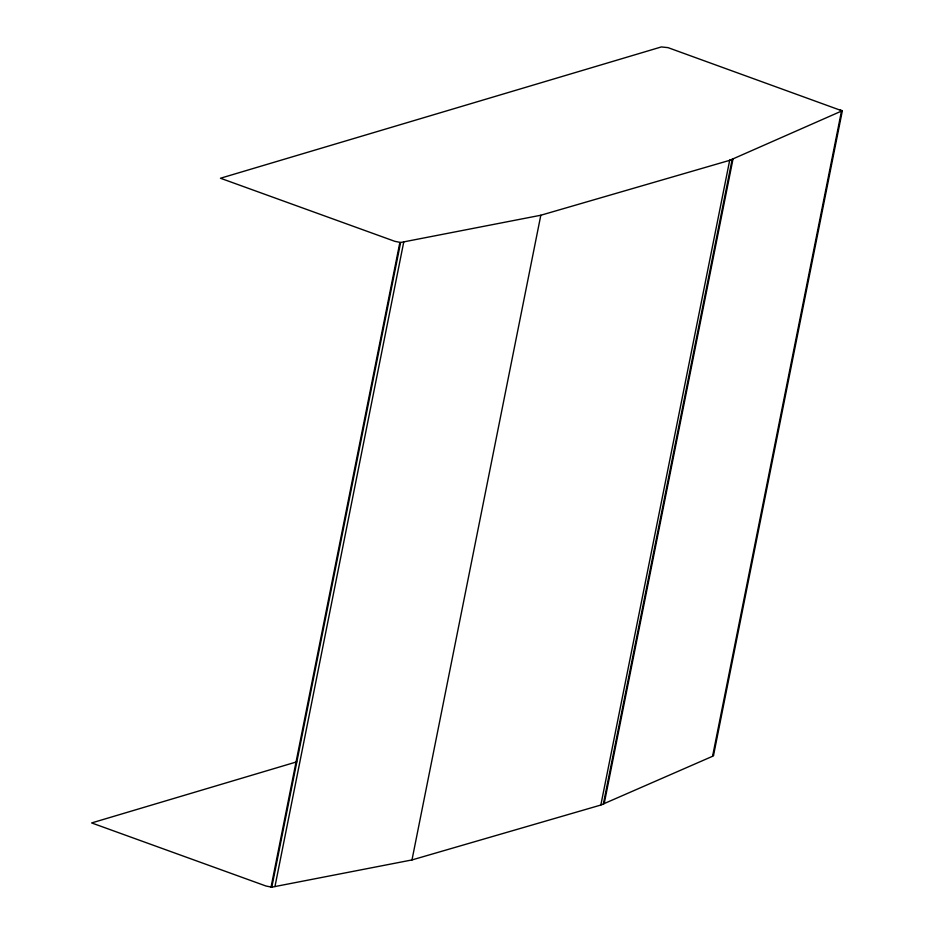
<?xml version="1.0" encoding="UTF-8"?>
<svg xmlns="http://www.w3.org/2000/svg" width="934" height="934" viewBox="0 0 934 934"><rect width="100%" height="100%" fill="white"/><g stroke="black" fill="none" stroke-linecap="round" stroke-linejoin="round"><path stroke-width="1.4" d="M271.023 887.242L399.845 242.548M296.743 761.852L91.649 822.936L265.992 886.016L271.794 887.183L400.616 242.49L540.821 215.24L729.664 160.344L842.351 110.714L840.226 110.072M271.794 887.183L274.958 886.553L403.78 241.859M274.958 886.553L411.987 859.934L540.821 215.24M411.987 859.934L600.842 805.038L729.758 159.936M600.842 805.038L603.341 804.046L732.163 159.352M603.341 804.046L604.205 803.579L733.027 158.885M604.205 803.579L712.572 756.283L841.394 111.59M712.572 756.283L713.529 755.408L842.351 110.714M400.616 242.49L394.813 241.322L220.471 178.242L661.354 46.934L668.008 47.634L840.904 110.422M712.759 755.466L713.529 755.408"/></g></svg>
